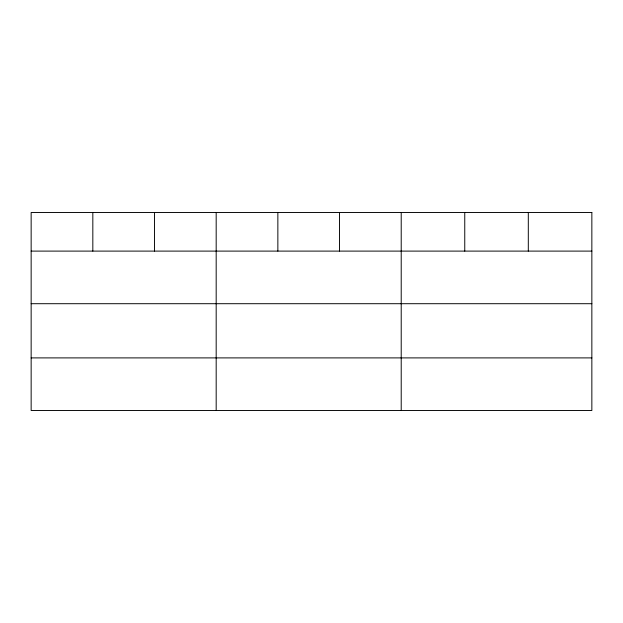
<?xml version="1.0" encoding="UTF-8"?>
<svg xmlns="http://www.w3.org/2000/svg" width="623" height="623" viewBox="0 0 623 623"><rect width="100%" height="100%" fill="white"/><g stroke="black" fill="none" stroke-linecap="round" stroke-linejoin="round"><path stroke-width="0.93" d="M31.15 251.1L591.85 251.1M31.15 303.705L591.85 303.705M31.15 357.898L591.85 357.898M528.304 212.498L528.304 251.1M464.758 212.498L464.758 251.1M401.212 212.498L401.212 410.502M339.535 212.498L339.535 251.1M277.858 212.498L277.858 251.1M216.181 212.498L216.181 410.502M154.504 212.498L154.504 251.1M92.827 212.498L92.827 251.1M591.85 212.498L31.15 212.498L31.15 410.502L591.85 410.502L591.85 212.498"/></g></svg>
